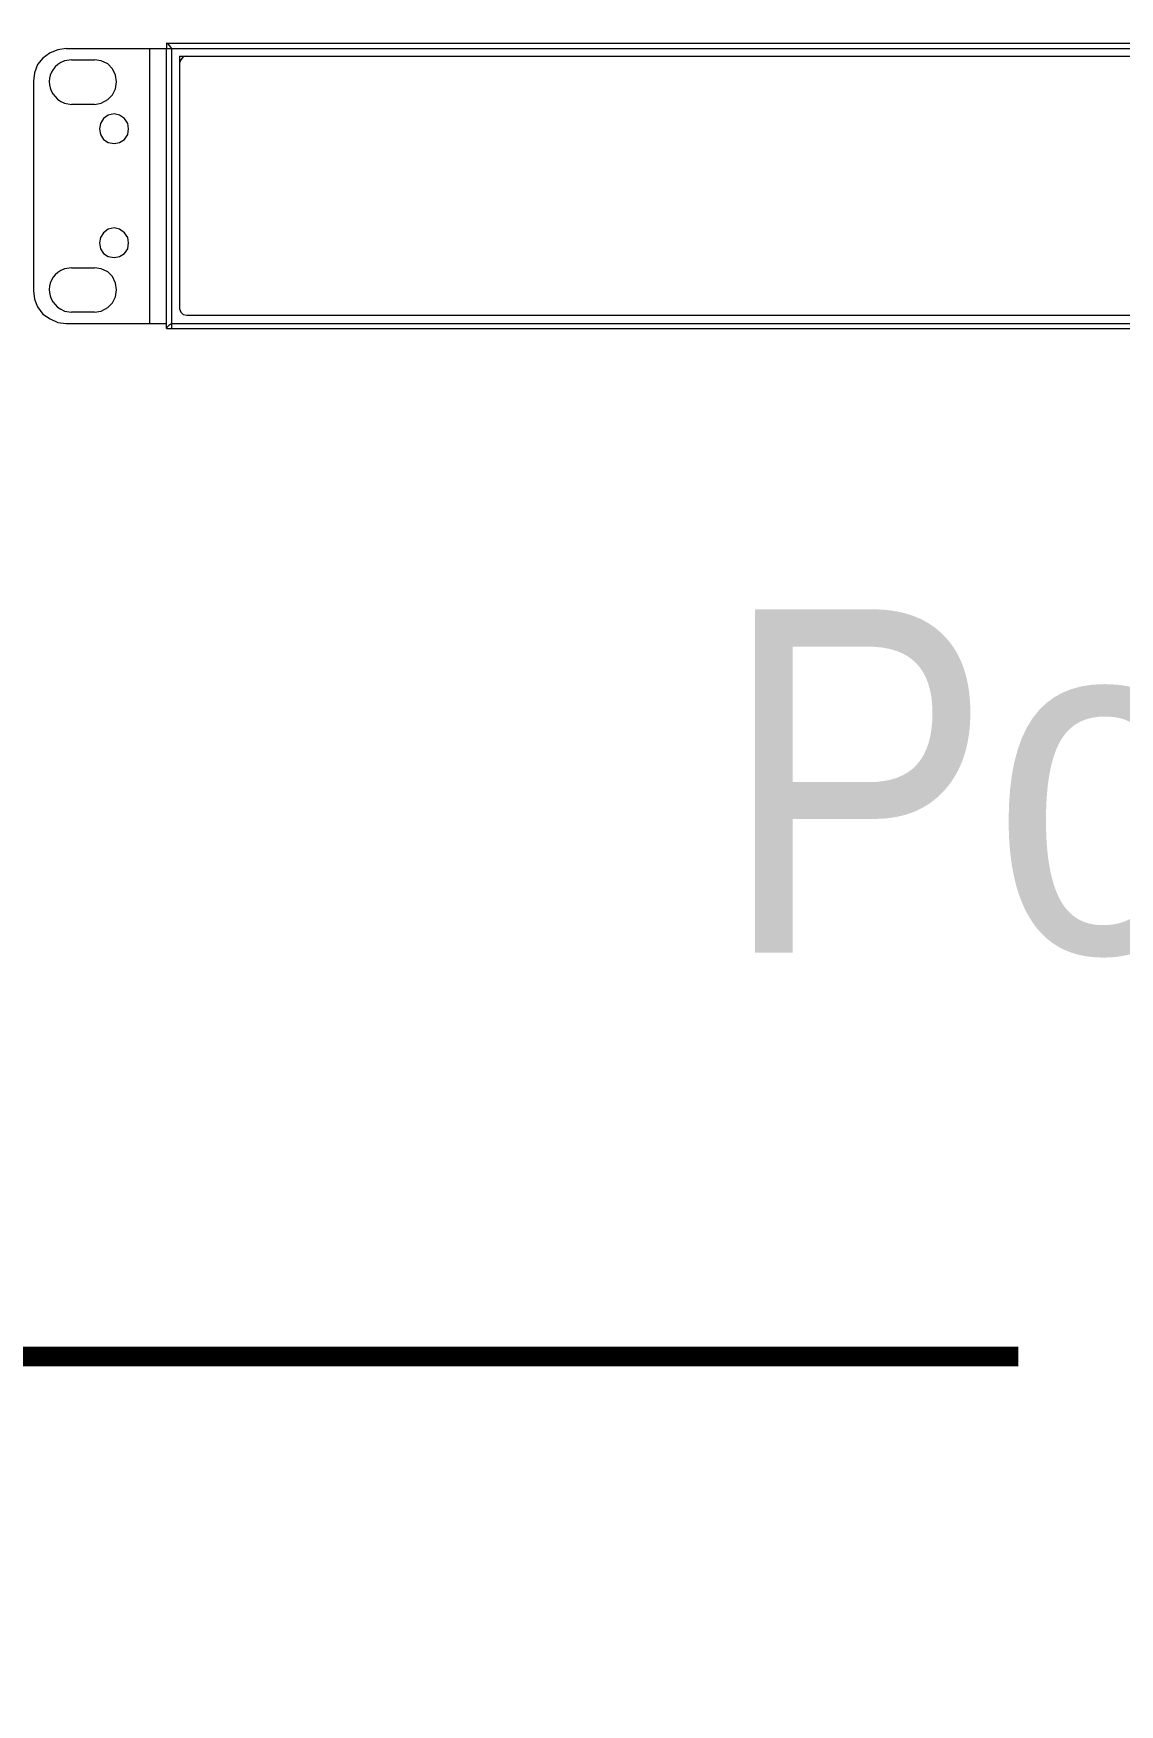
# Model space of a CAD drawing. Header units: millimetres. Extents: x 89860 to 502050, y -351975 to 882300.
# Drawn here: x 369705 to 370252, y -307643 to -306800 of the extents above; entities that cross this region are included whole.
import ezdxf
from ezdxf.enums import TextEntityAlignment as Align

# ---------------------------------------------------------------- set-up
doc = ezdxf.new("R2010")
doc.units = ezdxf.units.MM
doc.header["$LTSCALE"] = 150
doc.set_wipeout_variables(frame=1)
for name, color, linetype in [('-----20 General Symbol', 3, 'Continuous'), ('-----29 Cable Schedule', 1, 'Continuous'), ('-----30 Text', 2, 'Continuous'), ('4', 4, 'Continuous')]:
    doc.layers.add(name, color=color, linetype=linetype)
doc.styles.add('ELEC', font='')
doc.styles.get('ELEC').set_extended_font_data('Dotum')

# ---------------------------------------------------------------- blocks, each defined once
blk = doc.blocks.new('A$C93139d4c')
blk.add_wipeout([(-31826.9, -76095.6), (-31826.9, -82292.6), (-10394.5, -82292.6), (-10394.5, -76095.6)]).dxf.layer = '-----20 General Symbol'
at = {"layer": '-----20 General Symbol', "lineweight": 5}
for points in [[(-17457.5, -79014.7), (-17465.9, -79015.9), (-17473.7, -79018.9), (-17480.9, -79024.3), (-17486.3, -79030.9), (-17489.3, -79039.3), (-17490.5, -79047.7)], [(-17457.5, -79014.7), (-14436.2, -79014.7)], [(-17373, -79292.2), (-17373, -79014.7)], [(-17356.3, -79009.3), (-17356.3, -79014.7)], [(-17356.3, -79009.3), (-14436.2, -79009.3)], [(-17350.9, -79014.7), (-17353.3, -79011.7), (-17354.5, -79009.9), (-17356.3, -79009.3)], [(-17356.3, -79297), (-17356.3, -79014.7)], [(-17350.9, -79297), (-17350.9, -79014.7)], [(-17452.1, -79026.1), (-17428.8, -79026.1)], [(-17428.8, -79071.1), (-17422.2, -79069.9), (-17415.6, -79066.3), (-17410.8, -79061.5), (-17407.8, -79055.5), (-17406.6, -79048.3), (-17407.8, -79041.7), (-17410.8, -79035.1), (-17415.6, -79030.3), (-17422.2, -79027.3), (-17428.8, -79026.1)], [(-17343.1, -79022.5), (-17343.1, -79055.5)], [(-17343.1, -79022.5), (-14456.6, -79022.5)], [(-17335.9, -79022.5), (-17339.5, -79023.1), (-17341.9, -79026.1), (-17343.1, -79029.1)], [(-17343.1, -79029.1), (-17343.1, -79277.2)], [(-17490.5, -79047.7), (-17490.5, -79259.2)], [(-17428.8, -79071.1), (-17452.1, -79071.1)], [(-17394.6, -79095.6), (-17395.2, -79090.2), (-17398.8, -79085.4), (-17403.6, -79081.9), (-17409, -79080.7), (-17415, -79081.9), (-17419.8, -79085.4), (-17422.8, -79090.2), (-17424, -79095.6), (-17422.8, -79101.6), (-17419.8, -79106.4), (-17415, -79109.4), (-17409, -79110.6), (-17403.6, -79109.4), (-17398.8, -79106.4), (-17395.2, -79101.6), (-17394.6, -79095.6)], [(-17394.6, -79210.7), (-17395.2, -79205.3), (-17398.8, -79200.5), (-17403.6, -79196.9), (-17409, -79195.7), (-17415, -79196.9), (-17419.8, -79200.5), (-17422.8, -79205.3), (-17424, -79210.7), (-17422.8, -79216.7), (-17419.8, -79221.5), (-17415, -79224.5), (-17409, -79225.7), (-17403.6, -79224.5), (-17398.8, -79221.5), (-17395.2, -79216.7), (-17394.6, -79210.7)], [(-17452.1, -79235.8), (-17428.8, -79235.8)], [(-17428.8, -79280.8), (-17422.2, -79279.6), (-17415.6, -79276), (-17410.8, -79271.2), (-17407.8, -79265.2), (-17406.6, -79258), (-17407.8, -79251.4), (-17410.8, -79244.8), (-17415.6, -79240), (-17422.2, -79237.1), (-17428.8, -79235.9)], [(-17490.5, -79259.2), (-17489.3, -79267.6), (-17486.3, -79275.4), (-17480.9, -79282.6), (-17473.7, -79287.4), (-17465.9, -79291), (-17457.5, -79292.2)], [(-17428.8, -79280.8), (-17452.1, -79280.8)], [(-17343.1, -79277.2), (-17341.9, -79280.8), (-17339.5, -79283.2), (-17335.9, -79283.8)], [(-17335.9, -79283.8), (-14449.4, -79283.8)], [(-17457.5, -79292.2), (-17356.3, -79292.2)], [(-17350.9, -79292.2), (-17353.9, -79294), (-17355.7, -79295.8), (-17356.3, -79297)], [(-17356.3, -79297), (-14441.6, -79297)], [(-17350.9, -79292.2), (-14441.6, -79292.2)]]:
    blk.add_lwpolyline(points, dxfattribs=at)
for points in [[(-17452.1, -79026.1), (-17452.1, -79026.1), (-17459.3, -79027.3), (-17459.3, -79027.3), (-17479.2, -79034.5), (-17480.1, -79061), (-17459.3, -79069.9), (-17459.3, -79069.9), (-17452.1, -79071.1), (-17452.1, -79071.1)], [(-17452.1, -79235.9), (-17452.1, -79235.9), (-17459.3, -79237.1), (-17459.3, -79237.1), (-17479.2, -79244.3), (-17480.1, -79270.7), (-17459.3, -79279.6), (-17459.3, -79279.6), (-17452.1, -79280.8), (-17452.1, -79280.8)]]:
    blk.add_open_spline(points, degree=3, knots=[0, 0, 0, 0, 1, 1, 1, 2, 2, 2, 3, 3, 3, 3], dxfattribs=at)
at = {"layer": '4', "const_width": 20, "elevation": 0}
blk.add_lwpolyline([(-16497.3, -80334.2), (-19340.6, -80334.2), (-19340.6, -76574.2), (-12080.6, -76574.2), (-12080.6, -80334.2), (-14446.8, -80334.2)], dxfattribs=at)
at = {"layer": '-----30 Text', "style": 'ELEC', "width": 0.9}
blk.add_text('PoE HUB', height=346.42, dxfattribs=at).set_placement((-16796.2, -80030.8, 0), align=Align.BOTTOM_LEFT)

msp = doc.modelspace()

# ---------------------------------------------------------------- block references
at = {"layer": '-----29 Cable Schedule', "xscale": 0.5, "yscale": 0.5, "zscale": 0.5}
msp.add_blockref('A$C93139d4c', (378450, -267300), dxfattribs=at)

doc.saveas('drawing.dxf')
